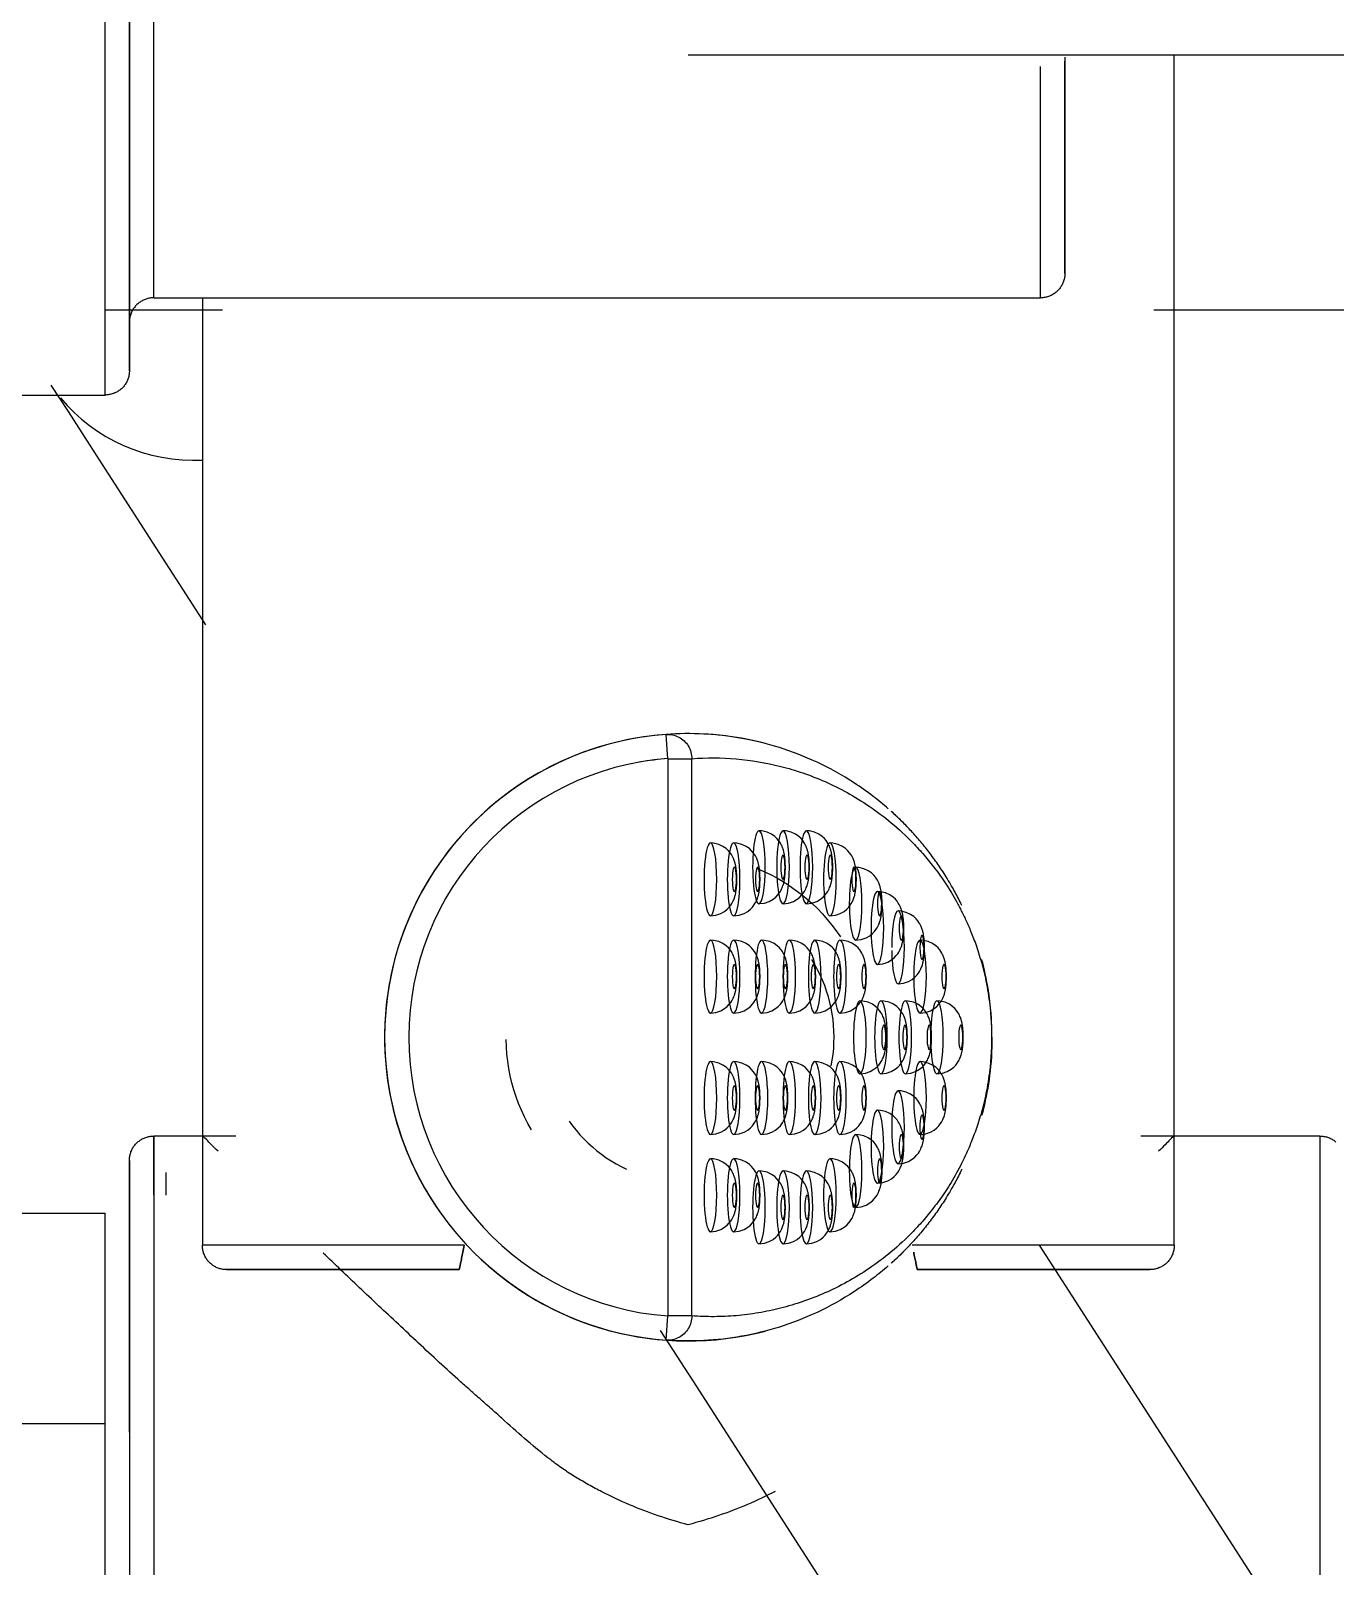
# Model space of a CAD drawing. Header units: millimetres. Extents: x 173236 to 801264, y -94969 to 615039.
# Drawn here: x 636275 to 636328.7, y 134761.3 to 134824.5 of the extents above; entities that cross this region are included whole.
import ezdxf

# ---------------------------------------------------------------- set-up
doc = ezdxf.new("R2010")
doc.units = ezdxf.units.MM
doc.header["$MEASUREMENT"] = 0
doc.layers.add('VOX-A-ELEV-1-NEAR', color=130, linetype='Continuous')
doc.layers.add('VOX-I- FURN-LAYOUT', color=93, linetype='Continuous')

# ---------------------------------------------------------------- blocks, each defined once
blk = doc.blocks.new('Shower_columns_15486 - Xref_5A9743C00 - Torture_dwg_H_PIVOT-1495418-First Floor')
for p, q in [((-0.8071, -1.3386), (-0.8071, -1.5289)), ((-0.8071, -3.038), (-0.8071, -3.622))]:
    blk.add_line(p, q)
blk = doc.blocks.new('Shower_columns_15486 - Xref_5A9743C00 - Torture_dwg_K_LINK-1495419-First Floor')
for p, q in [((-0.8071, -1.4961), (-2.1457, -1.4961)), ((-2.1457, -3.0709), (-0.8071, -3.0709))]:
    blk.add_line(p, q)
for points in [[(-2.1704, -1.5215), (-2.1624, -1.5134), (-2.1501, -1.5014), (-2.1457, -1.4966), (-2.1457, -1.4961)], [(-2.1457, -3.0709), (-2.1457, -3.0703), (-2.15, -3.0656), (-2.1623, -3.0536), (-2.1703, -3.0456)]]:
    blk.add_open_spline(points, degree=3)
for points, knots in [([(-2.4507, -1.8137), (-2.4305, -1.7922), (-2.4008, -1.7605), (-2.3628, -1.7204), (-2.3444, -1.7014), (-2.3354, -1.6921)], [0.4285714, 0.4285714, 0.4285714, 0.4285714, 0.5, 0.5357143, 0.5714286, 0.5714286, 0.5714286, 0.5714286]), ([(-2.7756, -2.2835), (-2.7669, -2.2504), (-2.7507, -2.2028), (-2.7263, -2.1507), (-2.7108, -2.1219), (-2.6986, -2.1008), (-2.6852, -2.0803), (-2.666, -2.0539), (-2.6398, -2.0223), (-2.6126, -1.9919), (-2.5909, -1.9679), (-2.5751, -1.95), (-2.5595, -1.9321), (-2.5385, -1.9086), (-2.502, -1.8683), (-2.4709, -1.8353), (-2.4507, -1.8137)], [0, 0, 0, 0, 0.0714286, 0.1071429, 0.125, 0.1428571, 0.1607143, 0.1785714, 0.2142857, 0.25, 0.2678571, 0.2857143, 0.3035714, 0.3214286, 0.3571429, 0.4285714, 0.4285714, 0.4285714, 0.4285714]), ([(-2.7217, -2.4242), (-2.7293, -2.4096), (-2.7503, -2.3647), (-2.7668, -2.3168), (-2.7756, -2.2835)], [0.8928571, 0.8928571, 0.8928571, 0.8928571, 0.9285714, 1, 1, 1, 1])]:
    blk.add_open_spline(points, degree=3, knots=knots)
blk = doc.blocks.new('Shower_columns_15486 - Xref_5A9743C00 - Torture_dwg_C_FIXED-1495420-First Floor')
for p, q in [((-0.9449, -0.0394), (-0.9449, -1.3386)), ((-0.9449, -1.3386), (0, -1.3386)), ((-0.5322, -1.378), (-0.8612, -1.378)), ((0, -1.378), (-0.8612, -1.378)), ((-0.5483, -1.378), (-0.7863, -1.378)), ((-0.5483, -1.378), (-0.7863, -1.378)), ((-0.7874, -1.4173), (-0.7874, -2.8543)), ((-0.7874, -1.4173), (0, -1.4173)), ((-0.7874, -2.8543), (-0.4126, -2.8543)), ((-0.4128, -2.8937), (-0.748, -2.8937))]:
    blk.add_line(p, q)
at = {"flags": 128}
for points in [[(-0.9055, -1.378), (-0.9071, -1.3779), (-0.9087, -1.3778), (-0.9102, -1.3777), (-0.9118, -1.3774), (-0.9133, -1.3772), (-0.9149, -1.3768), (-0.9164, -1.3764), (-0.9179, -1.376), (-0.9194, -1.3754), (-0.9208, -1.3748), (-0.9223, -1.3742), (-0.9237, -1.3735), (-0.9251, -1.3727), (-0.9264, -1.3719), (-0.9277, -1.3711), (-0.929, -1.3702), (-0.9303, -1.3692), (-0.9315, -1.3682), (-0.9326, -1.3671), (-0.9338, -1.366), (-0.9348, -1.3649), (-0.9359, -1.3637), (-0.9368, -1.3624), (-0.9378, -1.3612), (-0.9386, -1.3599), (-0.9395, -1.3585), (-0.9402, -1.3571), (-0.9409, -1.3557), (-0.9416, -1.3543), (-0.9422, -1.3528), (-0.9427, -1.3514), (-0.9432, -1.3499), (-0.9437, -1.3484), (-0.944, -1.3468), (-0.9443, -1.3453), (-0.9445, -1.3437), (-0.9447, -1.3422), (-0.9448, -1.3406), (-0.9449, -1.339), (-0.9449, -1.3386)], [(-0.481, -1.378), (-0.5113, -1.378), (-0.5408, -1.378), (-0.5694, -1.378), (-0.5971, -1.378), (-0.6238, -1.378), (-0.6496, -1.378), (-0.6743, -1.378), (-0.6979, -1.378), (-0.7204, -1.378), (-0.7418, -1.378), (-0.762, -1.378), (-0.7809, -1.378), (-0.7986, -1.378), (-0.8151, -1.378), (-0.8302, -1.378), (-0.844, -1.378), (-0.8564, -1.378), (-0.8675, -1.378), (-0.8772, -1.378), (-0.8855, -1.378), (-0.8923, -1.378), (-0.8978, -1.378), (-0.9018, -1.378), (-0.9043, -1.378), (-0.9055, -1.378)], [(-0.9055, -1.378), (-0.9048, -1.378), (-0.9026, -1.378), (-0.899, -1.378), (-0.8939, -1.378), (-0.8875, -1.378), (-0.8796, -1.378), (-0.8702, -1.378), (-0.8595, -1.378), (-0.8475, -1.378), (-0.834, -1.378), (-0.8193, -1.378), (-0.8032, -1.378), (-0.7858, -1.378), (-0.7672, -1.378), (-0.7474, -1.378), (-0.7263, -1.378), (-0.7041, -1.378), (-0.6808, -1.378), (-0.6563, -1.378), (-0.6309, -1.378), (-0.6044, -1.378), (-0.5769, -1.378), (-0.5486, -1.378), (-0.5193, -1.378), (-0.4893, -1.378), (-0.4584, -1.378), (-0.4268, -1.378), (-0.3945, -1.378), (-0.3616, -1.378), (-0.3281, -1.378)], [(-0.7874, -1.4173), (-0.7874, -1.4157), (-0.7875, -1.4142), (-0.7877, -1.4126), (-0.7879, -1.4111), (-0.7882, -1.4095), (-0.7885, -1.408), (-0.7889, -1.4064), (-0.7894, -1.4049), (-0.7899, -1.4035), (-0.7905, -1.402), (-0.7912, -1.4006), (-0.7919, -1.3991), (-0.7926, -1.3978), (-0.7934, -1.3964), (-0.7943, -1.3951), (-0.7952, -1.3938), (-0.7962, -1.3926), (-0.7972, -1.3914), (-0.7982, -1.3902), (-0.7993, -1.3891), (-0.8005, -1.388), (-0.8017, -1.387), (-0.8029, -1.386), (-0.8042, -1.3851), (-0.8055, -1.3842), (-0.8068, -1.3834), (-0.8082, -1.3826), (-0.8096, -1.3819), (-0.811, -1.3812), (-0.8125, -1.3806), (-0.814, -1.3801), (-0.8155, -1.3796), (-0.817, -1.3792), (-0.8185, -1.3788), (-0.8201, -1.3785), (-0.8216, -1.3783), (-0.8232, -1.3781), (-0.8248, -1.378), (-0.8263, -1.378), (-0.8268, -1.378)], [(-0.748, -2.8937), (-0.7496, -2.8937), (-0.7512, -2.8936), (-0.7527, -2.8934), (-0.7543, -2.8932), (-0.7559, -2.8929), (-0.7574, -2.8926), (-0.7589, -2.8922), (-0.7604, -2.8917), (-0.7619, -2.8912), (-0.7634, -2.8906), (-0.7648, -2.89), (-0.7662, -2.8893), (-0.7676, -2.8885), (-0.7689, -2.8877), (-0.7703, -2.8868), (-0.7715, -2.8859), (-0.7728, -2.8849), (-0.774, -2.8839), (-0.7752, -2.8829), (-0.7763, -2.8818), (-0.7773, -2.8806), (-0.7784, -2.8794), (-0.7794, -2.8782), (-0.7803, -2.8769), (-0.7812, -2.8756), (-0.782, -2.8743), (-0.7828, -2.8729), (-0.7835, -2.8715), (-0.7841, -2.8701), (-0.7847, -2.8686), (-0.7853, -2.8671), (-0.7857, -2.8656), (-0.7862, -2.8641), (-0.7865, -2.8626), (-0.7868, -2.861), (-0.7871, -2.8595), (-0.7872, -2.8579), (-0.7874, -2.8563), (-0.7874, -2.8548), (-0.7874, -2.8543)], [(-0.3973, -2.8937), (-0.4224, -2.8937), (-0.4467, -2.8937), (-0.4704, -2.8937), (-0.4932, -2.8937), (-0.5153, -2.8937), (-0.5366, -2.8937), (-0.557, -2.8937), (-0.5765, -2.8937), (-0.5951, -2.8937), (-0.6128, -2.8937), (-0.6294, -2.8937), (-0.6451, -2.8937), (-0.6597, -2.8937), (-0.6733, -2.8937), (-0.6858, -2.8937), (-0.6972, -2.8937), (-0.7075, -2.8937), (-0.7166, -2.8937), (-0.7246, -2.8937), (-0.7315, -2.8937), (-0.7371, -2.8937), (-0.7416, -2.8937), (-0.745, -2.8937), (-0.7471, -2.8937), (-0.748, -2.8937)], [(-0.748, -2.8937), (-0.7474, -2.8937), (-0.7456, -2.8937), (-0.7427, -2.8937), (-0.7385, -2.8937), (-0.7331, -2.8937), (-0.7266, -2.8937), (-0.7189, -2.8937), (-0.7101, -2.8937), (-0.7001, -2.8937), (-0.689, -2.8937), (-0.6768, -2.8937), (-0.6635, -2.8937), (-0.6492, -2.8937), (-0.6338, -2.8937), (-0.6174, -2.8937), (-0.6, -2.8937), (-0.5816, -2.8937), (-0.5624, -2.8937), (-0.5422, -2.8937), (-0.5212, -2.8937), (-0.4993, -2.8937), (-0.4766, -2.8937), (-0.4532, -2.8937), (-0.429, -2.8937), (-0.4042, -2.8937)]]:
    blk.add_lwpolyline(points, dxfattribs=at)
blk = doc.blocks.new('Shower_columns_15486 - Xref_5A9743C00 - Torture_dwg_D_FIXED-1495421-First Floor')
for p, q in [((-0.7874, 0.7874), (-2.3228, 0.7874)), ((-2.3228, 0.3629), (-2.3228, 0.7874)), ((-2.3622, 0.7025), (-2.3622, 0.3711)), ((-2.3622, 0.7025), (-2.3622, 0.3711)), ((-2.3228, 0.3629), (-2.3228, 0.4748)), ((-2.3622, -0.7025), (-2.3622, -0.3711)), ((-2.3622, -0.7025), (-2.3622, -0.3711)), ((-2.3228, -0.7874), (-2.3228, -0.3629)), ((-2.3228, -0.4546), (-2.3228, -0.3629)), ((-2.3228, -0.7874), (-0.3937, -0.7874))]:
    blk.add_line(p, q)
at = {"flags": 128}
for points in [[(-2.3622, 0.748), (-2.3622, 0.7496), (-2.3621, 0.7512), (-2.3619, 0.7527), (-2.3617, 0.7543), (-2.3614, 0.7559), (-2.3611, 0.7574), (-2.3607, 0.7589), (-2.3602, 0.7604), (-2.3597, 0.7619), (-2.3591, 0.7634), (-2.3585, 0.7648), (-2.3578, 0.7662), (-2.357, 0.7676), (-2.3562, 0.7689), (-2.3553, 0.7703), (-2.3544, 0.7715), (-2.3534, 0.7728), (-2.3524, 0.774), (-2.3514, 0.7752), (-2.3503, 0.7763), (-2.3491, 0.7773), (-2.3479, 0.7784), (-2.3467, 0.7794), (-2.3454, 0.7803), (-2.3441, 0.7812), (-2.3428, 0.782), (-2.3414, 0.7828), (-2.34, 0.7835), (-2.3386, 0.7841), (-2.3371, 0.7847), (-2.3356, 0.7853), (-2.3341, 0.7857), (-2.3326, 0.7862), (-2.3311, 0.7865), (-2.3295, 0.7868), (-2.328, 0.7871), (-2.3264, 0.7872), (-2.3248, 0.7874), (-2.3233, 0.7874), (-2.3228, 0.7874)], [(-2.3622, 0.3711), (-2.3622, 0.3967), (-2.3622, 0.4218), (-2.3622, 0.4461), (-2.3622, 0.4698), (-2.3622, 0.4927), (-2.3622, 0.5148), (-2.3622, 0.5361), (-2.3622, 0.5565), (-2.3622, 0.5761), (-2.3622, 0.5947), (-2.3622, 0.6124), (-2.3622, 0.6291), (-2.3622, 0.6447), (-2.3622, 0.6594), (-2.3622, 0.673), (-2.3622, 0.6855), (-2.3622, 0.6969), (-2.3622, 0.7072), (-2.3622, 0.7164), (-2.3622, 0.7245), (-2.3622, 0.7313), (-2.3622, 0.737), (-2.3622, 0.7415), (-2.3622, 0.7449), (-2.3622, 0.747), (-2.3622, 0.748)], [(-2.3622, 0.748), (-2.3622, 0.7474), (-2.3622, 0.7456), (-2.3622, 0.7427), (-2.3622, 0.7385), (-2.3622, 0.7331), (-2.3622, 0.7266), (-2.3622, 0.7189), (-2.3622, 0.7101), (-2.3622, 0.7001), (-2.3622, 0.689), (-2.3622, 0.6768), (-2.3622, 0.6635), (-2.3622, 0.6492), (-2.3622, 0.6338), (-2.3622, 0.6174), (-2.3622, 0.6), (-2.3622, 0.5816), (-2.3622, 0.5624), (-2.3622, 0.5422), (-2.3622, 0.5212), (-2.3622, 0.4993), (-2.3622, 0.4766), (-2.3622, 0.4532), (-2.3622, 0.429), (-2.3622, 0.4042), (-2.3622, 0.3787), (-2.3622, 0.3711)], [(-2.3622, -0.3711), (-2.3622, -0.3967), (-2.3622, -0.4218), (-2.3622, -0.4461), (-2.3622, -0.4698), (-2.3622, -0.4927), (-2.3622, -0.5148), (-2.3622, -0.5361), (-2.3622, -0.5565), (-2.3622, -0.5761), (-2.3622, -0.5947), (-2.3622, -0.6124), (-2.3622, -0.6291), (-2.3622, -0.6447), (-2.3622, -0.6594), (-2.3622, -0.673), (-2.3622, -0.6855), (-2.3622, -0.6969), (-2.3622, -0.7072), (-2.3622, -0.7164), (-2.3622, -0.7245), (-2.3622, -0.7313), (-2.3622, -0.737), (-2.3622, -0.7415), (-2.3622, -0.7449), (-2.3622, -0.747), (-2.3622, -0.748)], [(-2.3622, -0.748), (-2.3622, -0.7474), (-2.3622, -0.7456), (-2.3622, -0.7427), (-2.3622, -0.7385), (-2.3622, -0.7331), (-2.3622, -0.7266), (-2.3622, -0.7189), (-2.3622, -0.7101), (-2.3622, -0.7001), (-2.3622, -0.689), (-2.3622, -0.6768), (-2.3622, -0.6635), (-2.3622, -0.6492), (-2.3622, -0.6338), (-2.3622, -0.6174), (-2.3622, -0.6), (-2.3622, -0.5816), (-2.3622, -0.5624), (-2.3622, -0.5422), (-2.3622, -0.5212), (-2.3622, -0.4993), (-2.3622, -0.4766), (-2.3622, -0.4532), (-2.3622, -0.429), (-2.3622, -0.4042), (-2.3622, -0.3787), (-2.3622, -0.3711)], [(-2.3228, -0.7874), (-2.3244, -0.7874), (-2.326, -0.7873), (-2.3275, -0.7871), (-2.3291, -0.7869), (-2.3307, -0.7866), (-2.3322, -0.7863), (-2.3337, -0.7859), (-2.3352, -0.7854), (-2.3367, -0.7849), (-2.3382, -0.7843), (-2.3396, -0.7837), (-2.341, -0.783), (-2.3424, -0.7822), (-2.3437, -0.7814), (-2.3451, -0.7805), (-2.3463, -0.7796), (-2.3476, -0.7786), (-2.3488, -0.7776), (-2.35, -0.7766), (-2.3511, -0.7755), (-2.3522, -0.7743), (-2.3532, -0.7731), (-2.3542, -0.7719), (-2.3551, -0.7706), (-2.356, -0.7693), (-2.3568, -0.768), (-2.3576, -0.7666), (-2.3583, -0.7652), (-2.3589, -0.7638), (-2.3595, -0.7623), (-2.3601, -0.7608), (-2.3606, -0.7593), (-2.361, -0.7578), (-2.3613, -0.7563), (-2.3616, -0.7547), (-2.3619, -0.7532), (-2.362, -0.7516), (-2.3622, -0.75), (-2.3622, -0.7485), (-2.3622, -0.748)]]:
    blk.add_lwpolyline(points, dxfattribs=at)
for points, knots in [([(-2.3622, 0.3711), (-2.3622, 0.3711), (-2.3597, 0.3705), (-2.3518, 0.3689), (-2.3438, 0.3673), (-2.334, 0.3652), (-2.3267, 0.3637), (-2.3228, 0.3629)], [0, 0, 0, 0, 0.333333, 0.5, 0.666667, 0.833333, 1, 1, 1, 1]), ([(-2.3228, 0.3629), (-2.3267, 0.3637), (-2.3339, 0.3652), (-2.3438, 0.3673), (-2.3517, 0.3689), (-2.3597, 0.3705), (-2.3622, 0.3711), (-2.3622, 0.3711)], [0, 0, 0, 0, 0.166667, 0.333333, 0.5, 0.666667, 1, 1, 1, 1]), ([(-2.3337, -0.3652), (-2.3372, -0.3659), (-2.3438, -0.3673), (-2.3517, -0.3689), (-2.3597, -0.3705), (-2.3622, -0.3711), (-2.3622, -0.3711)], [0.1666667, 0.1666667, 0.1666667, 0.1666667, 0.3333333, 0.5, 0.6666667, 1, 1, 1, 1]), ([(-2.3622, -0.3711), (-2.3622, -0.3711), (-2.3597, -0.3705), (-2.3518, -0.3689), (-2.3438, -0.3673), (-2.3372, -0.3659), (-2.3338, -0.3652)], [0, 0, 0, 0, 0.3333333, 0.5, 0.6666667, 0.8333333, 0.8333333, 0.8333333, 0.8333333])]:
    blk.add_open_spline(points, degree=3, knots=knots)
blk = doc.blocks.new('Shower_columns_15486 - Xref_5A9743C00 - Torture_dwg_J_VALVE LEFT-1495422-First Floor')
for p, q in [((0.341, -1.3386), (0.341, -0.7874)), ((0.6819, -0.7874), (0.6819, -1.3386)), ((-0.341, -1.3386), (0.341, -1.3386)), ((0.341, -1.3386), (0.6819, -1.3386)), ((0.3937, -1.378), (-0.3937, -1.378)), ((0.7677, -1.378), (0, -1.378)), ((0.7677, -1.378), (0.3156, -1.378)), ((0.3937, -1.378), (0.3383, -1.378)), ((0.8071, -1.4173), (0, -1.4173)), ((0.7118, -1.4173), (0.8071, -1.4173)), ((0.8071, -1.5503), (0.8071, -1.4173)), ((0.748, -1.437), (0.7115, -1.437)), ((0.748, -1.437), (0.7115, -1.437)), ((0.8071, -3.3071), (0.8071, -3.0166)), ((0.8071, -3.3071), (0, -3.3071))]:
    blk.add_line(p, q)
at = {"flags": 128}
for points in [[(0.7677, -1.378), (0.7671, -1.378), (0.7653, -1.378), (0.7622, -1.378), (0.7579, -1.378), (0.7524, -1.378), (0.7457, -1.378), (0.7378, -1.378), (0.7287, -1.378), (0.7185, -1.378), (0.7071, -1.378), (0.6946, -1.378), (0.681, -1.378), (0.6662, -1.378), (0.6505, -1.378), (0.6336, -1.378), (0.6158, -1.378), (0.597, -1.378), (0.5772, -1.378), (0.5565, -1.378), (0.5349, -1.378), (0.5124, -1.378), (0.4892, -1.378), (0.4651, -1.378), (0.4403, -1.378), (0.4148, -1.378), (0.3886, -1.378), (0.3618, -1.378), (0.3345, -1.378), (0.3066, -1.378), (0.2782, -1.378), (0.2494, -1.378), (0.2201, -1.378), (0.1905, -1.378), (0.1606, -1.378), (0.1305, -1.378), (0.1001, -1.378)], [(0.327, -1.378), (0.3545, -1.378), (0.3815, -1.378), (0.4078, -1.378), (0.4335, -1.378), (0.4585, -1.378), (0.4827, -1.378), (0.5062, -1.378), (0.5289, -1.378), (0.5507, -1.378), (0.5717, -1.378), (0.5917, -1.378), (0.6108, -1.378), (0.6289, -1.378), (0.646, -1.378), (0.6621, -1.378), (0.6771, -1.378), (0.691, -1.378), (0.7038, -1.378), (0.7155, -1.378), (0.7261, -1.378), (0.7355, -1.378), (0.7437, -1.378), (0.7507, -1.378), (0.7565, -1.378), (0.7612, -1.378), (0.7646, -1.378), (0.7667, -1.378), (0.7677, -1.378)], [(0.7677, -1.378), (0.7693, -1.378), (0.7709, -1.3781), (0.7724, -1.3782), (0.774, -1.3785), (0.7755, -1.3787), (0.7771, -1.3791), (0.7786, -1.3795), (0.7801, -1.38), (0.7816, -1.3805), (0.783, -1.3811), (0.7845, -1.3817), (0.7859, -1.3824), (0.7873, -1.3832), (0.7886, -1.384), (0.7899, -1.3848), (0.7912, -1.3857), (0.7925, -1.3867), (0.7937, -1.3877), (0.7948, -1.3888), (0.796, -1.3899), (0.797, -1.391), (0.7981, -1.3922), (0.799, -1.3935), (0.8, -1.3947), (0.8008, -1.3961), (0.8017, -1.3974), (0.8024, -1.3988), (0.8032, -1.4002), (0.8038, -1.4016), (0.8044, -1.4031), (0.805, -1.4045), (0.8054, -1.406), (0.8059, -1.4076), (0.8062, -1.4091), (0.8065, -1.4106), (0.8068, -1.4122), (0.8069, -1.4138), (0.807, -1.4153), (0.8071, -1.4169), (0.8071, -1.4173)], [(0.8071, -3.3071), (0.8071, -3.3087), (0.807, -3.3102), (0.8068, -3.3118), (0.8066, -3.3134), (0.8063, -3.3149), (0.806, -3.3164), (0.8056, -3.318), (0.8051, -3.3195), (0.8046, -3.321), (0.804, -3.3224), (0.8033, -3.3239), (0.8026, -3.3253), (0.8019, -3.3266), (0.8011, -3.328), (0.8002, -3.3293), (0.7993, -3.3306), (0.7983, -3.3318), (0.7973, -3.333)]]:
    blk.add_lwpolyline(points, dxfattribs=at)
blk = doc.blocks.new('Shower_columns_15486 - Xref_5A9743C00 - Torture_dwg_L_FLEXO-1495424-First Floor')
at = {"flags": 128}
for points in [[(-1.3175, -1.5017), (-1.2597, -1.4645), (-1.1927, -1.4213), (-1.1304, -1.3811), (-1.0727, -1.344), (-1.0199, -1.3099), (-0.9719, -1.279), (-0.9289, -1.2513)], [(-2.1355, -2.0292), (-2.1252, -2.0234), (-2.1147, -2.018), (-2.104, -2.0131), (-2.093, -2.0085), (-2.082, -2.0045), (-2.0707, -2.0008), (-2.0593, -1.9976), (-2.0479, -1.9949), (-2.0363, -1.9927), (-2.0246, -1.9909), (-2.0129, -1.9895), (-2.0011, -1.9887), (-1.9893, -1.9883)], [(-2.1214, -2.0903), (-2.129, -2.0959), (-2.1364, -2.1018), (-2.1436, -2.1079), (-2.1504, -2.1144), (-2.1571, -2.1211), (-2.1634, -2.1281), (-2.1695, -2.1353), (-2.1753, -2.1428), (-2.1808, -2.1505), (-2.1859, -2.1584), (-2.1908, -2.1665), (-2.1953, -2.1748), (-2.1995, -2.1833)], [(-4.0706, -3.276), (-3.5826, -2.9615), (-3.1649, -2.6923), (-2.818, -2.4687), (-2.5426, -2.2913), (-2.4609, -2.2386)], [(-1.7122, -2.3951), (-1.7169, -2.406), (-1.722, -2.4166), (-1.7275, -2.4271), (-1.7335, -2.4373), (-1.7398, -2.4472), (-1.7466, -2.4569), (-1.7537, -2.4664), (-1.7612, -2.4755), (-1.769, -2.4843), (-1.7772, -2.4928), (-1.7858, -2.501), (-1.7946, -2.5088), (-1.8038, -2.5162), (-1.8132, -2.5233), (-1.823, -2.53)], [(-2.0321, -2.5152), (-2.0228, -2.5168), (-2.0135, -2.5181), (-2.0041, -2.5191), (-1.9946, -2.5196), (-1.9852, -2.5198), (-1.9757, -2.5196), (-1.9663, -2.519), (-1.9569, -2.518), (-1.9476, -2.5167), (-1.9383, -2.515), (-1.9291, -2.5129), (-1.9199, -2.5105), (-1.9109, -2.5077), (-1.902, -2.5045), (-1.8932, -2.501), (-1.8846, -2.4971), (-1.8762, -2.4929), (-1.8679, -2.4884), (-1.8598, -2.4835)], [(-2.3228, -2.8522), (-2.4047, -2.905), (-2.7294, -3.1142), (-3.1251, -3.3692), (-3.5913, -3.6696), (-3.7507, -3.7724)]]:
    blk.add_lwpolyline(points, dxfattribs=at)
blk.add_ellipse((-0.7651, -1.497), major_axis=(-0.16, 0.2482), ratio=0.953292, start_param=0.106998, end_param=1.018943)
blk = doc.blocks.new('Shower_columns_15486 - Xref_5A9743C00 - Torture_dwg_E_SORTIDA-1495425-First Floor')
at = {"flags": 128}
blk.add_lwpolyline([(-0.315, -0.0359), (-0.3139, -0.0449), (-0.3113, -0.0527), (-0.3078, -0.0588), (-0.3042, -0.0632), (-0.3008, -0.0665), (-0.2978, -0.0688), (-0.2952, -0.0705), (-0.2929, -0.0718), (-0.2908, -0.0728), (-0.289, -0.0736), (-0.2873, -0.0743), (-0.2858, -0.0748), (-0.2844, -0.0753), (-0.2831, -0.0756), (-0.2818, -0.076), (-0.2806, -0.0763), (-0.2795, -0.0765), (-0.2784, -0.0768), (-0.2772, -0.077), (-0.2762, -0.0772), (-0.2751, -0.0773), (-0.274, -0.0775), (-0.273, -0.0776), (-0.2719, -0.0778), (-0.2709, -0.0779), (-0.2699, -0.078), (-0.2688, -0.0781), (-0.2678, -0.0782), (-0.2667, -0.0783), (-0.2657, -0.0784), (-0.2646, -0.0784), (-0.2636, -0.0785), (-0.2625, -0.0785), (-0.2615, -0.0786), (-0.2604, -0.0786), (-0.2594, -0.0786), (-0.2583, -0.0787), (-0.2573, -0.0787), (-0.2562, -0.0787), (-0.2551, -0.0787), (-0.2541, -0.0787), (-0.253, -0.0787), (-0.252, -0.0786), (-0.2509, -0.0786), (-0.2498, -0.0786), (-0.2488, -0.0785), (-0.2477, -0.0785), (-0.2467, -0.0784), (-0.2456, -0.0783), (-0.2446, -0.0782), (-0.2436, -0.0782), (-0.2425, -0.0781), (-0.2415, -0.078), (-0.2404, -0.0778), (-0.2394, -0.0777), (-0.2383, -0.0776), (-0.2373, -0.0774), (-0.2362, -0.0773), (-0.2351, -0.0771), (-0.2341, -0.0769), (-0.2329, -0.0767), (-0.2318, -0.0764), (-0.2306, -0.0761), (-0.2294, -0.0758), (-0.2281, -0.0755), (-0.2268, -0.0751), (-0.2253, -0.0746), (-0.2237, -0.074), (-0.222, -0.0733), (-0.2201, -0.0724), (-0.2179, -0.0713), (-0.2155, -0.0698), (-0.2127, -0.0678), (-0.2095, -0.0651), (-0.206, -0.0614), (-0.2024, -0.0562), (-0.1992, -0.0493), (-0.1972, -0.0408), (-0.1969, -0.0359)], dxfattribs=at)
for centre, major_axis, start_param, end_param in [((-0.2559, -0.0359), (0.0591, 0), 0, 3.141593), ((-0.2559, -0.0359), (0.0591, 0), 3.141593, 6.283185), ((-0.2559, -0.0747), (0.0197, 0), 0, 3.141593), ((-0.2559, -0.0747), (-0.0197, 0), 0, 3.141593)]:
    blk.add_ellipse(centre, major_axis=major_axis, ratio=0.173648, start_param=start_param, end_param=end_param)
blk = doc.blocks.new('Shower_columns_15486 - Xref_5A9743C00 - Torture_dwg_E_SORTIDA-V3-First Floor')
at = {"flags": 128}
blk.add_lwpolyline([(-0.3346, -0.1145), (-0.3336, -0.1235), (-0.331, -0.1313), (-0.3275, -0.1374), (-0.3239, -0.1419), (-0.3205, -0.1451), (-0.3175, -0.1474), (-0.3149, -0.1492), (-0.3125, -0.1505), (-0.3105, -0.1515), (-0.3087, -0.1523), (-0.307, -0.1529), (-0.3055, -0.1534), (-0.3041, -0.1539), (-0.3028, -0.1543), (-0.3015, -0.1546), (-0.3003, -0.1549), (-0.2992, -0.1552), (-0.298, -0.1554), (-0.2969, -0.1556), (-0.2959, -0.1558), (-0.2948, -0.156), (-0.2937, -0.1561), (-0.2927, -0.1563), (-0.2916, -0.1564), (-0.2906, -0.1565), (-0.2895, -0.1566), (-0.2885, -0.1567), (-0.2875, -0.1568), (-0.2864, -0.1569), (-0.2854, -0.157), (-0.2843, -0.157), (-0.2833, -0.1571), (-0.2822, -0.1572), (-0.2812, -0.1572), (-0.2801, -0.1572), (-0.2791, -0.1573), (-0.278, -0.1573), (-0.2769, -0.1573), (-0.2759, -0.1573), (-0.2748, -0.1573), (-0.2738, -0.1573), (-0.2727, -0.1573), (-0.2716, -0.1572), (-0.2706, -0.1572), (-0.2695, -0.1572), (-0.2685, -0.1571), (-0.2674, -0.1571), (-0.2664, -0.157), (-0.2653, -0.1569), (-0.2643, -0.1569), (-0.2632, -0.1568), (-0.2622, -0.1567), (-0.2612, -0.1566), (-0.2601, -0.1565), (-0.2591, -0.1563), (-0.258, -0.1562), (-0.257, -0.156), (-0.2559, -0.1559), (-0.2548, -0.1557), (-0.2537, -0.1555), (-0.2526, -0.1553), (-0.2515, -0.155), (-0.2503, -0.1548), (-0.2491, -0.1545), (-0.2478, -0.1541), (-0.2464, -0.1537), (-0.245, -0.1532), (-0.2434, -0.1526), (-0.2417, -0.1519), (-0.2398, -0.151), (-0.2376, -0.1499), (-0.2352, -0.1484), (-0.2324, -0.1464), (-0.2292, -0.1437), (-0.2257, -0.14), (-0.2221, -0.1348), (-0.2188, -0.1279), (-0.2168, -0.1194), (-0.2165, -0.1145)], dxfattribs=at)
for centre, major_axis, start_param, end_param in [((-0.2756, -0.1145), (0.0591, 0), 0, 3.141593), ((-0.2756, -0.1145), (0.0591, 0), 3.141593, 6.283185), ((-0.2756, -0.1533), (0.0197, 0), 0, 3.141593), ((-0.2756, -0.1533), (-0.0197, 0), 0, 3.141593)]:
    blk.add_ellipse(centre, major_axis=major_axis, ratio=0.173648, start_param=start_param, end_param=end_param)
blk = doc.blocks.new('Shower_columns_15486 - Xref_5A9743C00 - Torture_dwg_E_SORTIDA-V4-First Floor')
at = {"flags": 128}
blk.add_lwpolyline([(0.0866, -0.3399), (0.0876, -0.3489), (0.0903, -0.3567), (0.0938, -0.3628), (0.0974, -0.3672), (0.1008, -0.3705), (0.1038, -0.3728), (0.1064, -0.3745), (0.1087, -0.3758), (0.1108, -0.3768), (0.1126, -0.3776), (0.1142, -0.3783), (0.1158, -0.3788), (0.1172, -0.3793), (0.1185, -0.3797), (0.1197, -0.38), (0.1209, -0.3803), (0.1221, -0.3805), (0.1232, -0.3808), (0.1243, -0.381), (0.1254, -0.3812), (0.1265, -0.3813), (0.1275, -0.3815), (0.1286, -0.3816), (0.1296, -0.3818), (0.1307, -0.3819), (0.1317, -0.382), (0.1328, -0.3821), (0.1338, -0.3822), (0.1348, -0.3823), (0.1359, -0.3824), (0.1369, -0.3824), (0.138, -0.3825), (0.139, -0.3825), (0.1401, -0.3826), (0.1411, -0.3826), (0.1422, -0.3826), (0.1433, -0.3827), (0.1443, -0.3827), (0.1454, -0.3827), (0.1464, -0.3827), (0.1475, -0.3827), (0.1486, -0.3827), (0.1496, -0.3826), (0.1507, -0.3826), (0.1517, -0.3826), (0.1528, -0.3825), (0.1538, -0.3825), (0.1549, -0.3824), (0.1559, -0.3823), (0.157, -0.3822), (0.158, -0.3822), (0.1591, -0.3821), (0.1601, -0.382), (0.1611, -0.3818), (0.1622, -0.3817), (0.1632, -0.3816), (0.1643, -0.3814), (0.1654, -0.3813), (0.1664, -0.3811), (0.1675, -0.3809), (0.1686, -0.3807), (0.1698, -0.3804), (0.1709, -0.3801), (0.1722, -0.3798), (0.1735, -0.3795), (0.1748, -0.3791), (0.1763, -0.3786), (0.1778, -0.378), (0.1796, -0.3773), (0.1815, -0.3764), (0.1837, -0.3753), (0.1861, -0.3738), (0.1889, -0.3718), (0.1921, -0.3691), (0.1956, -0.3654), (0.1992, -0.3602), (0.2024, -0.3533), (0.2044, -0.3448), (0.2047, -0.3399)], dxfattribs=at)
for centre, major_axis, start_param, end_param in [((0.1457, -0.3399), (0.0591, 0), 1.6568, 3.141593), ((0.1457, -0.3399), (0.0591, 0), 3.141593, 6.283185), ((0.1457, -0.3399), (0.0591, 0), 0, 1.570796), ((0.1457, -0.3787), (-0.0197, 0), 3.141593, 6.283185), ((0.1457, -0.3787), (0.0197, 0), 3.141593, 6.283185)]:
    blk.add_ellipse(centre, major_axis=major_axis, ratio=0.173648, start_param=start_param, end_param=end_param)
blk = doc.blocks.new('Shower_columns_15486 - Xref_5A9743C00 - Torture_dwg_F_SORTIDA ARRAY-1495426-First Floor')
for name, p in [('Shower_columns_15486 - Xref_5A9743C00 - Torture_dwg_E_SORTIDA-1495425-First Floor', (0, 0)), ('Shower_columns_15486 - Xref_5A9743C00 - Torture_dwg_E_SORTIDA-1495425-First Floor', (0.1575, 0)), ('Shower_columns_15486 - Xref_5A9743C00 - Torture_dwg_E_SORTIDA-1495425-First Floor', (0.3543, 0)), ('Shower_columns_15486 - Xref_5A9743C00 - Torture_dwg_E_SORTIDA-1495425-First Floor', (0.5118, 0)), ('Shower_columns_15486 - Xref_5A9743C00 - Torture_dwg_E_SORTIDA-1495425-First Floor', (0, -0.0376)), ('Shower_columns_15486 - Xref_5A9743C00 - Torture_dwg_E_SORTIDA-1495425-First Floor', (0.1575, -0.0376)), ('Shower_columns_15486 - Xref_5A9743C00 - Torture_dwg_E_SORTIDA-1495425-First Floor', (0.3543, -0.0376)), ('Shower_columns_15486 - Xref_5A9743C00 - Torture_dwg_E_SORTIDA-1495425-First Floor', (0.5118, -0.0376)), ('Shower_columns_15486 - Xref_5A9743C00 - Torture_dwg_E_SORTIDA-V3-First Floor', (0, 0)), ('Shower_columns_15486 - Xref_5A9743C00 - Torture_dwg_E_SORTIDA-1495425-First Floor', (0.1575, -0.0827)), ('Shower_columns_15486 - Xref_5A9743C00 - Torture_dwg_E_SORTIDA-1495425-First Floor', (0.3543, -0.0827)), ('Shower_columns_15486 - Xref_5A9743C00 - Torture_dwg_E_SORTIDA-V3-First Floor', (0.5512, 0)), ('Shower_columns_15486 - Xref_5A9743C00 - Torture_dwg_E_SORTIDA-1495425-First Floor', (-0.0197, -0.1176)), ('Shower_columns_15486 - Xref_5A9743C00 - Torture_dwg_E_SORTIDA-1495425-First Floor', (0.5315, -0.1176)), ('Shower_columns_15486 - Xref_5A9743C00 - Torture_dwg_E_SORTIDA-1495425-First Floor', (0.1575, -0.1278)), ('Shower_columns_15486 - Xref_5A9743C00 - Torture_dwg_E_SORTIDA-1495425-First Floor', (0.3543, -0.1278)), ('Shower_columns_15486 - Xref_5A9743C00 - Torture_dwg_E_SORTIDA-1495425-First Floor', (-0.0197, -0.1554)), ('Shower_columns_15486 - Xref_5A9743C00 - Torture_dwg_E_SORTIDA-1495425-First Floor', (0.1575, -0.1689)), ('Shower_columns_15486 - Xref_5A9743C00 - Torture_dwg_E_SORTIDA-1495425-First Floor', (0.3543, -0.1689)), ('Shower_columns_15486 - Xref_5A9743C00 - Torture_dwg_E_SORTIDA-1495425-First Floor', (0.5315, -0.1554)), ('Shower_columns_15486 - Xref_5A9743C00 - Torture_dwg_E_SORTIDA-1495425-First Floor', (0, -0.1936)), ('Shower_columns_15486 - Xref_5A9743C00 - Torture_dwg_E_SORTIDA-1495425-First Floor', (0.5118, -0.1936)), ('Shower_columns_15486 - Xref_5A9743C00 - Torture_dwg_E_SORTIDA-1495425-First Floor', (0.1575, -0.2099)), ('Shower_columns_15486 - Xref_5A9743C00 - Torture_dwg_E_SORTIDA-1495425-First Floor', (0.3543, -0.2099)), ('Shower_columns_15486 - Xref_5A9743C00 - Torture_dwg_E_SORTIDA-1495425-First Floor', (0.0394, -0.2353)), ('Shower_columns_15486 - Xref_5A9743C00 - Torture_dwg_E_SORTIDA-1495425-First Floor', (0.2559, -0.2421)), ('Shower_columns_15486 - Xref_5A9743C00 - Torture_dwg_E_SORTIDA-1495425-First Floor', (0.4724, -0.2353)), ('Shower_columns_15486 - Xref_5A9743C00 - Torture_dwg_E_SORTIDA-1495425-First Floor', (0.0787, -0.2705)), ('Shower_columns_15486 - Xref_5A9743C00 - Torture_dwg_E_SORTIDA-1495425-First Floor', (0.4331, -0.2705)), ('Shower_columns_15486 - Xref_5A9743C00 - Torture_dwg_E_SORTIDA-1495425-First Floor', (0.2559, -0.2763)), ('Shower_columns_15486 - Xref_5A9743C00 - Torture_dwg_E_SORTIDA-1495425-First Floor', (0.1102, -0.304)), ('Shower_columns_15486 - Xref_5A9743C00 - Torture_dwg_E_SORTIDA-1495425-First Floor', (0.2559, -0.3156)), ('Shower_columns_15486 - Xref_5A9743C00 - Torture_dwg_E_SORTIDA-V4-First Floor', (0, 0)), ('Shower_columns_15486 - Xref_5A9743C00 - Torture_dwg_E_SORTIDA-1495425-First Floor', (0.1575, -0.3396)), ('Shower_columns_15486 - Xref_5A9743C00 - Torture_dwg_E_SORTIDA-1495425-First Floor', (0.3543, -0.3396)), ('Shower_columns_15486 - Xref_5A9743C00 - Torture_dwg_E_SORTIDA-1495425-First Floor', (0.2559, -0.3669))]:
    blk.add_blockref(name, p)
blk = doc.blocks.new('Shower_columns_15486 - Xref_5A9743C00 - Torture_dwg_G_TELEPHONE-1495427-First Floor')
for p, q in [((-0.4908, 0.0359), (-0.4515, 0.033)), ((-0.4515, -0.0057), (-0.4515, 0.033)), ((0.4515, 0.033), (-0.4515, 0.033)), ((0.4515, 0.033), (0.4908, 0.0359)), ((0.4515, 0.033), (0.4515, -0.0057)), ((-0.4515, -0.0057), (0.4515, -0.0057))]:
    blk.add_line(p, q)
at = {"flags": 128}
blk.add_lwpolyline([(0.4908, 0.0359), (0.489, 0.0555), (0.4864, 0.075), (0.483, 0.0944), (0.4788, 0.1136), (0.4739, 0.1327), (0.4682, 0.1515), (0.4618, 0.1701), (0.4546, 0.1885), (0.4467, 0.2065), (0.4381, 0.2242), (0.4288, 0.2415), (0.4188, 0.2585), (0.4081, 0.275), (0.3968, 0.2911), (0.3848, 0.3068), (0.3722, 0.3219), (0.3591, 0.3365), (0.3453, 0.3506), (0.331, 0.3642), (0.3162, 0.3771), (0.3009, 0.3894), (0.285, 0.4012), (0.2688, 0.4122), (0.2521, 0.4227), (0.235, 0.4324), (0.2175, 0.4415), (0.1997, 0.4498), (0.1815, 0.4574), (0.1631, 0.4643), (0.1444, 0.4705), (0.1255, 0.4759), (0.1063, 0.4805), (0.087, 0.4844), (0.0676, 0.4875), (0.048, 0.4898), (0.0284, 0.4913), (0.0087, 0.492), (-0.0109, 0.492), (-0.0306, 0.4912), (-0.0502, 0.4896), (-0.0698, 0.4872), (-0.0892, 0.484), (-0.1085, 0.48), (-0.1276, 0.4753), (-0.1465, 0.4698), (-0.1652, 0.4636), (-0.1836, 0.4566), (-0.2017, 0.4489), (-0.2195, 0.4405), (-0.2369, 0.4314), (-0.254, 0.4215), (-0.2706, 0.411), (-0.2868, 0.3999), (-0.3026, 0.3881), (-0.3179, 0.3757), (-0.3326, 0.3627), (-0.3469, 0.3491), (-0.3606, 0.3349), (-0.3737, 0.3202), (-0.3862, 0.305), (-0.3981, 0.2894), (-0.4093, 0.2732), (-0.4199, 0.2566), (-0.4298, 0.2396), (-0.4391, 0.2222), (-0.4476, 0.2045), (-0.4554, 0.1864), (-0.4625, 0.1681), (-0.4689, 0.1495), (-0.4745, 0.1306), (-0.4793, 0.1115), (-0.4834, 0.0922), (-0.4867, 0.0728), (-0.4892, 0.0533), (-0.4908, 0.0359)], dxfattribs=at)
for radius, start, end in [(0.4921, 90, 175.8157), (0.4921, 90, 124.2291), (0.4921, 75.9947, 90), (0.4921, 76.5827, 90), (0.4528, 4.1843, 175.8157), (0.4921, 4.1843, 71.7591), (0.4921, 55.7709, 71.5808), (0.4921, 135, 194.7041), (0.4921, 345.2959, 45), (0.4528, 4.2104, 10), (0.4921, 221.9018, 225), (0.4921, 315, 318.0982), (0.4921, 262.4351, 270), (0.4921, 270, 277.5649)]:
    blk.add_arc((0, 0), radius, start, end)
for points, knots in [([(-0.3704, -0.324), (-0.3775, -0.3159), (-0.3924, -0.2977), (-0.4194, -0.2594), (-0.4474, -0.2086), (-0.4709, -0.1476), (-0.4858, -0.0864), (-0.4927, -0.0253), (-0.4923, 0.0156), (-0.4908, 0.0359)], [-0.6558407, -0.6558407, -0.6558407, -0.6558407, -0.6111111, -0.5555556, -0.4444444, -0.3333333, -0.2222222, -0.1111111, 0, 0, 0, 0]), ([(0.3704, -0.324), (0.3775, -0.3159), (0.3924, -0.2977), (0.4194, -0.2594), (0.4474, -0.2086), (0.4709, -0.1476), (0.4858, -0.0864), (0.4927, -0.0253), (0.4923, 0.0156), (0.4908, 0.0359)], [0.3441577, 0.3441577, 0.3441577, 0.3441577, 0.3888889, 0.4444444, 0.5555556, 0.6666667, 0.7777778, 0.8888889, 1, 1, 1, 1]), ([(0.4515, -0.0057), (0.4551, -0.0536), (0.4491, -0.1258), (0.4167, -0.2216), (0.3842, -0.2813), (0.3486, -0.329), (0.3212, -0.3586), (0.2956, -0.3821), (0.2737, -0.3998), (0.2533, -0.4143), (0.2354, -0.4257), (0.22, -0.4346), (0.2041, -0.443), (0.188, -0.4508), (0.169, -0.459), (0.1454, -0.4679), (0.1142, -0.4774), (0.0835, -0.4841), (0.0577, -0.488), (0.0381, -0.4901), (0.0186, -0.4913), (0, -0.4917), (-0.0186, -0.4913), (-0.0381, -0.4901), (-0.0577, -0.488), (-0.0835, -0.4841), (-0.1142, -0.4774), (-0.1454, -0.4679), (-0.169, -0.459), (-0.1942, -0.4481), (-0.2147, -0.4377), (-0.2354, -0.4257), (-0.2533, -0.4143), (-0.2737, -0.3998), (-0.2956, -0.3821), (-0.3212, -0.3586), (-0.3486, -0.329), (-0.3753, -0.2932), (-0.3972, -0.2574), (-0.4148, -0.2215), (-0.4288, -0.1856), (-0.4395, -0.1497), (-0.447, -0.1137), (-0.4516, -0.0777), (-0.4532, -0.0417), (-0.4524, -0.0177), (-0.4515, -0.0057)], [0, 0, 0, 0, 0.142857, 0.214286, 0.285714, 0.321429, 0.357143, 0.375, 0.392857, 0.410714, 0.419643, 0.428571, 0.4375, 0.446429, 0.455357, 0.464286, 0.473214, 0.482143, 0.486607, 0.491071, 0.495536, 0.5, 0.504464, 0.508929, 0.513393, 0.517857, 0.526786, 0.535714, 0.544643, 0.553571, 0.571429, 0.580357, 0.589286, 0.607143, 0.625, 0.642857, 0.678571, 0.714286, 0.75, 0.785714, 0.821429, 0.857143, 0.892857, 0.928571, 0.964286, 1, 1, 1, 1]), ([(-0.2138, -0.4433), (-0.2216, -0.4395), (-0.2389, -0.4305), (-0.2606, -0.4177), (-0.2807, -0.4044), (-0.3004, -0.3901), (-0.3195, -0.3745), (-0.336, -0.3598), (-0.3511, -0.345), (-0.3606, -0.335), (-0.3652, -0.3299)], [-0.8804498, -0.8804498, -0.8804498, -0.8804498, -0.8611111, -0.8333333, -0.8055556, -0.7777778, -0.75, -0.7222222, -0.6944444, -0.6666667, -0.6666667, -0.6666667, -0.6666667]), ([(0.2138, -0.4433), (0.2216, -0.4395), (0.2389, -0.4305), (0.2606, -0.4177), (0.2807, -0.4044), (0.3004, -0.3901), (0.3195, -0.3745), (0.336, -0.3598), (0.3511, -0.345), (0.3606, -0.335), (0.3652, -0.3299)], [0.1195502, 0.1195502, 0.1195502, 0.1195502, 0.1388889, 0.1666667, 0.1944444, 0.2222222, 0.25, 0.2777778, 0.3055556, 0.3333333, 0.3333333, 0.3333333, 0.3333333]), ([(0, -0.4921), (-0.0215, -0.4921), (-0.0623, -0.4893), (-0.1024, -0.4817), (-0.1226, -0.4766), (-0.126, -0.4757)], [-1, -1, -1, -1, -0.97222222, -0.94444444, -0.93868596, -0.93868596, -0.93868596, -0.93868596]), ([(0, -0.4921), (0.0215, -0.4921), (0.0623, -0.4893), (0.1024, -0.4817), (0.1226, -0.4766), (0.126, -0.4757)], [0, 0, 0, 0, 0.02777778, 0.05555556, 0.06131333, 0.06131333, 0.06131333, 0.06131333])]:
    blk.add_open_spline(points, degree=3, knots=knots)
for points in [[(-0.4515, -0.0057), (-0.4587, -0.0057), (-0.4731, -0.0017), (-0.4883, 0.0145), (-0.4913, 0.0289), (-0.4908, 0.0359)], [(0.4908, 0.0359), (0.4913, 0.0289), (0.4883, 0.0145), (0.4731, -0.0017), (0.4587, -0.0057), (0.4515, -0.0057)]]:
    blk.add_open_spline(points, degree=3)
blk.add_blockref('Shower_columns_15486 - Xref_5A9743C00 - Torture_dwg_F_SORTIDA ARRAY-1495426-First Floor', (0, 0))
blk = doc.blocks.new('Shower_columns_15486 - Xref_5A9743C00 - Torture_dwg-1495417-First Floor')
for name, p in [('Shower_columns_15486 - Xref_5A9743C00 - Torture_dwg_C_FIXED-1495420-First Floor', (0, 0)), ('Shower_columns_15486 - Xref_5A9743C00 - Torture_dwg_J_VALVE LEFT-1495422-First Floor', (-2.9528, 0)), ('Shower_columns_15486 - Xref_5A9743C00 - Torture_dwg_L_FLEXO-1495424-First Floor', (0, 0)), ('Shower_columns_15486 - Xref_5A9743C00 - Torture_dwg_H_PIVOT-1495418-First Floor', (0, 0)), ('Shower_columns_15486 - Xref_5A9743C00 - Torture_dwg_K_LINK-1495419-First Floor', (0, 0)), ('Shower_columns_15486 - Xref_5A9743C00 - Torture_dwg_D_FIXED-1495421-First Floor', (0, -2.2835)), ('Shower_columns_15486 - Xref_5A9743C00 - Torture_dwg_G_TELEPHONE-1495427-First Floor', (-1.9857, -2.2835))]:
    blk.add_blockref(name, p)
blk = doc.blocks.new('SHOWER')
at = {"layer": 'VOX-I- FURN-LAYOUT', "flags": 128}
blk.add_lwpolyline([(1023046.953, 208763.962), (1023046.953, 208764.002), (1023046.953, 208764.122), (1023046.953, 208764.322), (1023046.953, 208764.601), (1023046.953, 208764.959), (1023046.953, 208765.395), (1023046.953, 208765.909), (1023046.953, 208766.5), (1023046.953, 208767.167), (1023046.953, 208767.909), (1023046.953, 208768.725), (1023046.953, 208769.612), (1023046.953, 208770.571), (1023046.953, 208771.599), (1023046.953, 208772.695), (1023046.953, 208773.857), (1023046.953, 208775.084), (1023046.953, 208776.372), (1023046.953, 208777.72), (1023046.953, 208779.127), (1023046.953, 208780.589), (1023046.953, 208782.105), (1023046.953, 208783.671), (1023046.953, 208785.286), (1023046.953, 208786.947), (1023046.953, 208788.651), (1023046.953, 208790.396), (1023046.953, 208792.178)], dxfattribs=at)
at = {"layer": 'VOX-I- FURN-LAYOUT', "xscale": 25.4, "yscale": 25.4, "zscale": 25.4, "rotation": 180}
blk.add_blockref('Shower_columns_15486 - Xref_5A9743C00 - Torture_dwg-1495417-First Floor', (1023036.953, 208705.962), dxfattribs=at)
blk = doc.blocks.new('1ST FLOOR FURNITURE')
at = {"rotation": 270}
blk.add_blockref('SHOWER', (428515.236, 1191662.588), dxfattribs=at)

msp = doc.modelspace()

# ---------------------------------------------------------------- block references
at = {"layer": 'VOX-A-ELEV-1-NEAR'}
msp.add_blockref('1ST FLOOR FURNITURE', (-977.094, -33792.123), dxfattribs=at)

doc.saveas('drawing.dxf')
